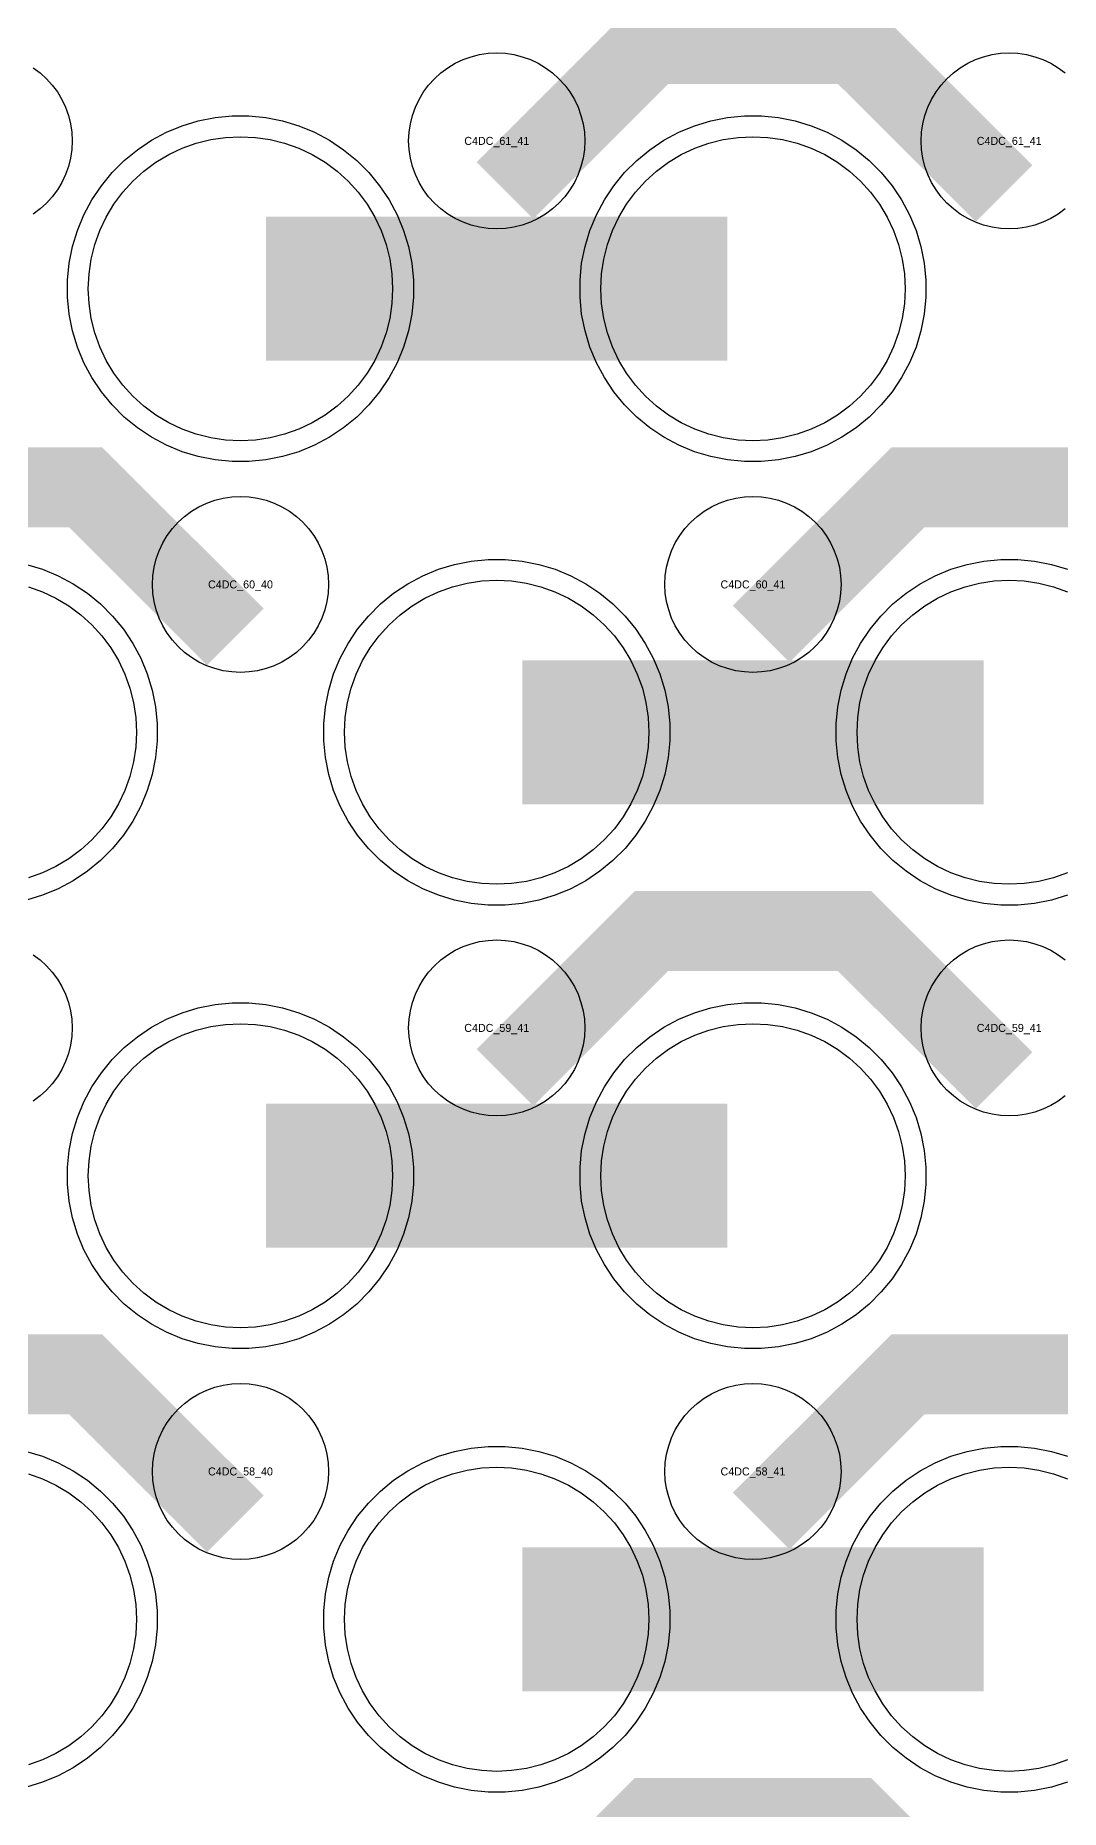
# Model space of a CAD drawing. Extents: x -11880 to 11880, y -14992 to 14992.
# Drawn here: x 976 to 1296, y -6862 to -6308 of the extents above; entities that cross this region are included whole.
import ezdxf
from ezdxf.enums import TextEntityAlignment as Align

# ---------------------------------------------------------------- set-up
doc = ezdxf.new("R2010")
doc.units = 0
doc.header["$MEASUREMENT"] = 0
for name, color, linetype in [('GDS_775_DT_237', 138, 'CONTINUOUS'), ('RDL1_FS', 34, 'CONTINUOUS'), ('RDL_BS', 160, 'CONTINUOUS')]:
    doc.layers.add(name, color=color, linetype=linetype)

msp = doc.modelspace()

# ---------------------------------------------------------------- linework, layer by layer
at = {"layer": 'RDL1_FS'}
for points in [[(1040, -6434.664), (1035.343, -6434.435), (1030.732, -6433.751), (1026.209, -6432.619), (1021.819, -6431.047), (1017.605, -6429.055), (1013.605, -6426.657), (1009.86, -6423.879), (1006.406, -6420.749), (1003.276, -6417.295), (1000.498, -6413.55), (998.1, -6409.55), (996.108, -6405.336), (994.536, -6400.946), (993.404, -6396.423), (992.72, -6391.812), (992.491, -6387.155), (992.72, -6382.498), (993.404, -6377.887), (994.536, -6373.364), (996.108, -6368.974), (998.1, -6364.76), (1000.498, -6360.76), (1003.276, -6357.015), (1006.406, -6353.561), (1009.86, -6350.431), (1013.605, -6347.653), (1017.605, -6345.255), (1021.819, -6343.263), (1026.209, -6341.691), (1030.732, -6340.559), (1035.343, -6339.875), (1040, -6339.646), (1044.657, -6339.875), (1049.268, -6340.559), (1053.791, -6341.691), (1058.181, -6343.263), (1062.395, -6345.255), (1066.395, -6347.653), (1070.14, -6350.431), (1073.594, -6353.561), (1076.724, -6357.015), (1079.502, -6360.76), (1081.9, -6364.76), (1083.892, -6368.974), (1085.464, -6373.364), (1086.596, -6377.887), (1087.28, -6382.498), (1087.509, -6387.155), (1087.28, -6391.812), (1086.596, -6396.423), (1085.464, -6400.946), (1083.892, -6405.336), (1081.9, -6409.55), (1079.502, -6413.55), (1076.724, -6417.295), (1073.594, -6420.749), (1070.14, -6423.879), (1066.395, -6426.657), (1062.395, -6429.055), (1058.181, -6431.047), (1053.791, -6432.619), (1049.268, -6433.751), (1044.657, -6434.435)], [(1200, -6434.664), (1195.343, -6434.435), (1190.732, -6433.751), (1186.209, -6432.619), (1181.819, -6431.047), (1177.605, -6429.055), (1173.605, -6426.657), (1169.86, -6423.879), (1166.406, -6420.749), (1163.276, -6417.295), (1160.498, -6413.55), (1158.1, -6409.55), (1156.108, -6405.336), (1154.536, -6400.946), (1153.404, -6396.423), (1152.72, -6391.812), (1152.491, -6387.155), (1152.72, -6382.498), (1153.404, -6377.887), (1154.536, -6373.364), (1156.108, -6368.974), (1158.1, -6364.76), (1160.498, -6360.76), (1163.276, -6357.015), (1166.406, -6353.561), (1169.86, -6350.431), (1173.605, -6347.653), (1177.605, -6345.255), (1181.819, -6343.263), (1186.209, -6341.691), (1190.732, -6340.559), (1195.343, -6339.875), (1200, -6339.646), (1204.657, -6339.875), (1209.268, -6340.559), (1213.791, -6341.691), (1218.181, -6343.263), (1222.395, -6345.255), (1226.395, -6347.653), (1230.14, -6350.431), (1233.594, -6353.561), (1236.724, -6357.015), (1239.502, -6360.76), (1241.9, -6364.76), (1243.892, -6368.974), (1245.464, -6373.364), (1246.596, -6377.887), (1247.28, -6382.498), (1247.509, -6387.155), (1247.28, -6391.812), (1246.596, -6396.423), (1245.464, -6400.946), (1243.892, -6405.336), (1241.9, -6409.55), (1239.502, -6413.55), (1236.724, -6417.295), (1233.594, -6420.749), (1230.14, -6423.879), (1226.395, -6426.657), (1222.395, -6429.055), (1218.181, -6431.047), (1213.791, -6432.619), (1209.268, -6433.751), (1204.657, -6434.435)], [(1120, -6573.229), (1115.343, -6573), (1110.732, -6572.316), (1106.209, -6571.184), (1101.819, -6569.612), (1097.605, -6567.62), (1093.605, -6565.222), (1089.86, -6562.444), (1086.406, -6559.314), (1083.276, -6555.86), (1080.498, -6552.115), (1078.1, -6548.115), (1076.108, -6543.901), (1074.536, -6539.511), (1073.404, -6534.988), (1072.72, -6530.377), (1072.491, -6525.72), (1072.72, -6521.063), (1073.404, -6516.452), (1074.536, -6511.929), (1076.108, -6507.539), (1078.1, -6503.325), (1080.498, -6499.325), (1083.276, -6495.58), (1086.406, -6492.126), (1089.86, -6488.996), (1093.605, -6486.218), (1097.605, -6483.82), (1101.819, -6481.828), (1106.209, -6480.256), (1110.732, -6479.124), (1115.343, -6478.44), (1120, -6478.211), (1124.657, -6478.44), (1129.268, -6479.124), (1133.791, -6480.256), (1138.181, -6481.828), (1142.395, -6483.82), (1146.395, -6486.218), (1150.14, -6488.996), (1153.594, -6492.126), (1156.724, -6495.58), (1159.502, -6499.325), (1161.9, -6503.325), (1163.892, -6507.539), (1165.464, -6511.929), (1166.596, -6516.452), (1167.28, -6521.063), (1167.509, -6525.72), (1167.28, -6530.377), (1166.596, -6534.988), (1165.464, -6539.511), (1163.892, -6543.901), (1161.9, -6548.115), (1159.502, -6552.115), (1156.724, -6555.86), (1153.594, -6559.314), (1150.14, -6562.444), (1146.395, -6565.222), (1142.395, -6567.62), (1138.181, -6569.612), (1133.791, -6571.184), (1129.268, -6572.316), (1124.657, -6573)], [(1040, -6711.794), (1035.343, -6711.565), (1030.732, -6710.881), (1026.209, -6709.749), (1021.819, -6708.177), (1017.605, -6706.185), (1013.605, -6703.787), (1009.86, -6701.009), (1006.406, -6697.879), (1003.276, -6694.425), (1000.498, -6690.68), (998.1, -6686.68), (996.108, -6682.466), (994.536, -6678.076), (993.404, -6673.553), (992.72, -6668.942), (992.491, -6664.285), (992.72, -6659.628), (993.404, -6655.017), (994.536, -6650.494), (996.108, -6646.104), (998.1, -6641.89), (1000.498, -6637.89), (1003.276, -6634.145), (1006.406, -6630.691), (1009.86, -6627.561), (1013.605, -6624.783), (1017.605, -6622.385), (1021.819, -6620.393), (1026.209, -6618.821), (1030.732, -6617.689), (1035.343, -6617.005), (1040, -6616.776), (1044.657, -6617.005), (1049.268, -6617.689), (1053.791, -6618.821), (1058.181, -6620.393), (1062.395, -6622.385), (1066.395, -6624.783), (1070.14, -6627.561), (1073.594, -6630.691), (1076.724, -6634.145), (1079.502, -6637.89), (1081.9, -6641.89), (1083.892, -6646.104), (1085.464, -6650.494), (1086.596, -6655.017), (1087.28, -6659.628), (1087.509, -6664.285), (1087.28, -6668.942), (1086.596, -6673.553), (1085.464, -6678.076), (1083.892, -6682.466), (1081.9, -6686.68), (1079.502, -6690.68), (1076.724, -6694.425), (1073.594, -6697.879), (1070.14, -6701.009), (1066.395, -6703.787), (1062.395, -6706.185), (1058.181, -6708.177), (1053.791, -6709.749), (1049.268, -6710.881), (1044.657, -6711.565)], [(1200, -6711.794), (1195.343, -6711.565), (1190.732, -6710.881), (1186.209, -6709.749), (1181.819, -6708.177), (1177.605, -6706.185), (1173.605, -6703.787), (1169.86, -6701.009), (1166.406, -6697.879), (1163.276, -6694.425), (1160.498, -6690.68), (1158.1, -6686.68), (1156.108, -6682.466), (1154.536, -6678.076), (1153.404, -6673.553), (1152.72, -6668.942), (1152.491, -6664.285), (1152.72, -6659.628), (1153.404, -6655.017), (1154.536, -6650.494), (1156.108, -6646.104), (1158.1, -6641.89), (1160.498, -6637.89), (1163.276, -6634.145), (1166.406, -6630.691), (1169.86, -6627.561), (1173.605, -6624.783), (1177.605, -6622.385), (1181.819, -6620.393), (1186.209, -6618.821), (1190.732, -6617.689), (1195.343, -6617.005), (1200, -6616.776), (1204.657, -6617.005), (1209.268, -6617.689), (1213.791, -6618.821), (1218.181, -6620.393), (1222.395, -6622.385), (1226.395, -6624.783), (1230.14, -6627.561), (1233.594, -6630.691), (1236.724, -6634.145), (1239.502, -6637.89), (1241.9, -6641.89), (1243.892, -6646.104), (1245.464, -6650.494), (1246.596, -6655.017), (1247.28, -6659.628), (1247.509, -6664.285), (1247.28, -6668.942), (1246.596, -6673.553), (1245.464, -6678.076), (1243.892, -6682.466), (1241.9, -6686.68), (1239.502, -6690.68), (1236.724, -6694.425), (1233.594, -6697.879), (1230.14, -6701.009), (1226.395, -6703.787), (1222.395, -6706.185), (1218.181, -6708.177), (1213.791, -6709.749), (1209.268, -6710.881), (1204.657, -6711.565)], [(1120, -6850.359), (1115.343, -6850.13), (1110.732, -6849.446), (1106.209, -6848.314), (1101.819, -6846.742), (1097.605, -6844.75), (1093.605, -6842.352), (1089.86, -6839.574), (1086.406, -6836.444), (1083.276, -6832.99), (1080.498, -6829.245), (1078.1, -6825.245), (1076.108, -6821.031), (1074.536, -6816.641), (1073.404, -6812.118), (1072.72, -6807.507), (1072.491, -6802.85), (1072.72, -6798.193), (1073.404, -6793.582), (1074.536, -6789.059), (1076.108, -6784.669), (1078.1, -6780.455), (1080.498, -6776.455), (1083.276, -6772.71), (1086.406, -6769.256), (1089.86, -6766.126), (1093.605, -6763.348), (1097.605, -6760.95), (1101.819, -6758.958), (1106.209, -6757.386), (1110.732, -6756.254), (1115.343, -6755.57), (1120, -6755.341), (1124.657, -6755.57), (1129.268, -6756.254), (1133.791, -6757.386), (1138.181, -6758.958), (1142.395, -6760.95), (1146.395, -6763.348), (1150.14, -6766.126), (1153.594, -6769.256), (1156.724, -6772.71), (1159.502, -6776.455), (1161.9, -6780.455), (1163.892, -6784.669), (1165.464, -6789.059), (1166.596, -6793.582), (1167.28, -6798.193), (1167.509, -6802.85), (1167.28, -6807.507), (1166.596, -6812.118), (1165.464, -6816.641), (1163.892, -6821.031), (1161.9, -6825.245), (1159.502, -6829.245), (1156.724, -6832.99), (1153.594, -6836.444), (1150.14, -6839.574), (1146.395, -6842.352), (1142.395, -6844.75), (1138.181, -6846.742), (1133.791, -6848.314), (1129.268, -6849.446), (1124.657, -6850.13)]]:
    msp.add_lwpolyline(points, close=True, dxfattribs=at)
for points in [[(1048.002, -6387.155, 45, 45, 0), (1120.002, -6387.155, 45, 45, 0)], [(1120.002, -6387.155, 45, 45, 0), (1192.002, -6387.155, 45, 45, 0)], [(1128.002, -6525.72, 45, 45, 0), (1200.002, -6525.72, 45, 45, 0)], [(1200.002, -6525.72, 45, 45, 0), (1272.002, -6525.72, 45, 45, 0)], [(1048.002, -6664.285, 45, 45, 0), (1120.002, -6664.285, 45, 45, 0)], [(1120.002, -6664.285, 45, 45, 0), (1192.002, -6664.285, 45, 45, 0)], [(1128.002, -6802.85, 45, 45, 0), (1200.002, -6802.85, 45, 45, 0)], [(1200.002, -6802.85, 45, 45, 0), (1272.002, -6802.85, 45, 45, 0)]]:
    msp.add_lwpolyline(points, format="xyseb", dxfattribs=at)
for points in [[(1298.181, -6569.612), (1293.791, -6571.184), (1289.268, -6572.316), (1284.657, -6573), (1280, -6573.229), (1275.343, -6573), (1270.732, -6572.316), (1266.209, -6571.184), (1261.819, -6569.612), (1257.605, -6567.62), (1253.605, -6565.222), (1249.86, -6562.444), (1246.406, -6559.314), (1243.276, -6555.86), (1240.498, -6552.115), (1238.1, -6548.115), (1236.108, -6543.901), (1234.536, -6539.511), (1233.404, -6534.988), (1232.72, -6530.377), (1232.491, -6525.72), (1232.72, -6521.063), (1233.404, -6516.452), (1234.536, -6511.929), (1236.108, -6507.539), (1238.1, -6503.325), (1240.498, -6499.325), (1243.276, -6495.58), (1246.406, -6492.126), (1249.86, -6488.996), (1253.605, -6486.218), (1257.605, -6483.82), (1261.819, -6481.828), (1266.209, -6480.256), (1270.732, -6479.124), (1275.343, -6478.44), (1280, -6478.211), (1284.657, -6478.44), (1289.268, -6479.124), (1293.791, -6480.256), (1298.181, -6481.828)], [(973.791, -6480.256), (978.181, -6481.828), (982.395, -6483.82), (986.395, -6486.218), (990.14, -6488.996), (993.594, -6492.126), (996.724, -6495.58), (999.502, -6499.325), (1001.9, -6503.325), (1003.892, -6507.539), (1005.464, -6511.929), (1006.596, -6516.452), (1007.28, -6521.063), (1007.509, -6525.72), (1007.28, -6530.377), (1006.596, -6534.988), (1005.464, -6539.511), (1003.892, -6543.901), (1001.9, -6548.115), (999.502, -6552.115), (996.724, -6555.86), (993.594, -6559.314), (990.14, -6562.444), (986.395, -6565.222), (982.395, -6567.62), (978.181, -6569.612), (973.791, -6571.184)], [(1298.181, -6846.742), (1293.791, -6848.314), (1289.268, -6849.446), (1284.657, -6850.13), (1280, -6850.359), (1275.343, -6850.13), (1270.732, -6849.446), (1266.209, -6848.314), (1261.819, -6846.742), (1257.605, -6844.75), (1253.605, -6842.352), (1249.86, -6839.574), (1246.406, -6836.444), (1243.276, -6832.99), (1240.498, -6829.245), (1238.1, -6825.245), (1236.108, -6821.031), (1234.536, -6816.641), (1233.404, -6812.118), (1232.72, -6807.507), (1232.491, -6802.85), (1232.72, -6798.193), (1233.404, -6793.582), (1234.536, -6789.059), (1236.108, -6784.669), (1238.1, -6780.455), (1240.498, -6776.455), (1243.276, -6772.71), (1246.406, -6769.256), (1249.86, -6766.126), (1253.605, -6763.348), (1257.605, -6760.95), (1261.819, -6758.958), (1266.209, -6757.386), (1270.732, -6756.254), (1275.343, -6755.57), (1280, -6755.341), (1284.657, -6755.57), (1289.268, -6756.254), (1293.791, -6757.386), (1298.181, -6758.958)], [(973.791, -6757.386), (978.181, -6758.958), (982.395, -6760.95), (986.395, -6763.348), (990.14, -6766.126), (993.594, -6769.256), (996.724, -6772.71), (999.502, -6776.455), (1001.9, -6780.455), (1003.892, -6784.669), (1005.464, -6789.059), (1006.596, -6793.582), (1007.28, -6798.193), (1007.509, -6802.85), (1007.28, -6807.507), (1006.596, -6812.118), (1005.464, -6816.641), (1003.892, -6821.031), (1001.9, -6825.245), (999.502, -6829.245), (996.724, -6832.99), (993.594, -6836.444), (990.14, -6839.574), (986.395, -6842.352), (982.395, -6844.75), (978.181, -6846.742), (973.791, -6848.314)]]:
    msp.add_lwpolyline(points, dxfattribs=at)
at = {"layer": 'RDL_BS'}
for points in [[(1122.562, -6356.469, 25, 25, 0), (1168.377, -6310.654, 25, 25, 0), (1201.93, -6310.654, 25, 25, 0)], [(1278.401, -6357.368, 25, 25, 0), (1231.687, -6310.654, 25, 25, 0), (1201.929, -6310.654, 25, 25, 0)], [(1038.401, -6495.933, 25, 25, 0), (991.687, -6449.219, 25, 25, 0), (961.929, -6449.219, 25, 25, 0)], [(1202.562, -6495.034, 25, 25, 0), (1248.377, -6449.219, 25, 25, 0), (1281.93, -6449.219, 25, 25, 0)], [(1358.401, -6495.933, 25, 25, 0), (1311.687, -6449.219, 25, 25, 0), (1281.929, -6449.219, 25, 25, 0)], [(1122.562, -6633.599, 25, 25, 0), (1168.377, -6587.784, 25, 25, 0), (1201.93, -6587.784, 25, 25, 0)], [(1278.401, -6634.498, 25, 25, 0), (1231.687, -6587.784, 25, 25, 0), (1201.929, -6587.784, 25, 25, 0)], [(1038.401, -6773.063, 25, 25, 0), (991.687, -6726.349, 25, 25, 0), (961.929, -6726.349, 25, 25, 0)], [(1202.562, -6772.164, 25, 25, 0), (1248.377, -6726.349, 25, 25, 0), (1281.93, -6726.349, 25, 25, 0)], [(1358.401, -6773.063, 25, 25, 0), (1311.687, -6726.349, 25, 25, 0), (1281.929, -6726.349, 25, 25, 0)], [(1122.562, -6910.724, 25, 25, 0), (1168.377, -6864.909, 25, 25, 0), (1201.93, -6864.909, 25, 25, 0)], [(1278.401, -6911.623, 25, 25, 0), (1231.687, -6864.909, 25, 25, 0), (1201.929, -6864.909, 25, 25, 0)]]:
    msp.add_lwpolyline(points, format="xyseb", dxfattribs=at)
for points in [[(975.28, -6318.11), (977.443, -6319.713), (979.442, -6321.525), (981.254, -6323.524), (982.857, -6325.687), (984.25, -6328.011), (985.402, -6330.448), (986.309, -6332.983), (986.966, -6335.602), (987.362, -6338.274), (987.494, -6340.967), (987.362, -6343.66), (986.966, -6346.332), (986.309, -6348.951), (985.402, -6351.486), (984.25, -6353.923), (982.857, -6356.247), (981.254, -6358.41), (979.442, -6360.409), (977.443, -6362.221), (975.28, -6363.824)], [(1297.443, -6362.221), (1295.28, -6363.824), (1292.956, -6365.217), (1290.519, -6366.369), (1287.984, -6367.276), (1285.365, -6367.933), (1282.693, -6368.329), (1280, -6368.461), (1277.307, -6368.329), (1274.635, -6367.933), (1272.016, -6367.276), (1269.481, -6366.369), (1267.044, -6365.217), (1264.72, -6363.824), (1262.557, -6362.221), (1260.558, -6360.409), (1258.746, -6358.41), (1257.143, -6356.247), (1255.75, -6353.923), (1254.598, -6351.486), (1253.691, -6348.951), (1253.034, -6346.332), (1252.638, -6343.66), (1252.506, -6340.967), (1252.638, -6338.274), (1253.034, -6335.602), (1253.691, -6332.983), (1254.598, -6330.448), (1255.75, -6328.011), (1257.143, -6325.687), (1258.746, -6323.524), (1260.558, -6321.525), (1262.557, -6319.713), (1264.72, -6318.11), (1267.044, -6316.717), (1269.481, -6315.565), (1272.016, -6314.658), (1274.635, -6314.001), (1277.307, -6313.605), (1280, -6313.473), (1282.693, -6313.605), (1285.365, -6314.001), (1287.984, -6314.658), (1290.519, -6315.565), (1292.956, -6316.717), (1295.28, -6318.11), (1297.443, -6319.713)], [(973.165, -6473.283), (978.205, -6474.814), (983.115, -6476.845), (987.777, -6479.337), (992.191, -6482.284), (996.292, -6485.646), (1000.074, -6489.428), (1003.436, -6493.529), (1006.383, -6497.943), (1008.875, -6502.605), (1010.906, -6507.515), (1012.437, -6512.555), (1013.483, -6517.782), (1014, -6523.076), (1014, -6528.364), (1013.483, -6533.658), (1012.437, -6538.885), (1010.906, -6543.925), (1008.875, -6548.835), (1006.383, -6553.497), (1003.436, -6557.911), (1000.074, -6562.012), (996.292, -6565.794), (992.191, -6569.156), (987.777, -6572.103), (983.115, -6574.595), (978.205, -6576.626), (973.165, -6578.157)], [(1298.205, -6576.626), (1293.165, -6578.157), (1287.938, -6579.203), (1282.644, -6579.72), (1277.356, -6579.72), (1272.062, -6579.203), (1266.835, -6578.157), (1261.795, -6576.626), (1256.885, -6574.595), (1252.223, -6572.103), (1247.809, -6569.156), (1243.708, -6565.794), (1239.926, -6562.012), (1236.564, -6557.911), (1233.617, -6553.497), (1231.125, -6548.835), (1229.094, -6543.925), (1227.563, -6538.885), (1226.517, -6533.658), (1226, -6528.364), (1226, -6523.076), (1226.517, -6517.782), (1227.563, -6512.555), (1229.094, -6507.515), (1231.125, -6502.605), (1233.617, -6497.943), (1236.564, -6493.529), (1239.926, -6489.428), (1243.708, -6485.646), (1247.809, -6482.284), (1252.223, -6479.337), (1256.885, -6476.845), (1261.795, -6474.814), (1266.835, -6473.283), (1272.062, -6472.237), (1277.356, -6471.72), (1282.644, -6471.72), (1287.938, -6472.237), (1293.165, -6473.283), (1298.205, -6474.814)], [(975.28, -6595.24), (977.443, -6596.843), (979.442, -6598.655), (981.254, -6600.654), (982.857, -6602.817), (984.25, -6605.141), (985.402, -6607.578), (986.309, -6610.113), (986.966, -6612.732), (987.362, -6615.404), (987.494, -6618.097), (987.362, -6620.79), (986.966, -6623.462), (986.309, -6626.081), (985.402, -6628.616), (984.25, -6631.053), (982.857, -6633.377), (981.254, -6635.54), (979.442, -6637.539), (977.443, -6639.351), (975.28, -6640.954)], [(1297.443, -6639.351), (1295.28, -6640.954), (1292.956, -6642.347), (1290.519, -6643.499), (1287.984, -6644.406), (1285.365, -6645.063), (1282.693, -6645.459), (1280, -6645.591), (1277.307, -6645.459), (1274.635, -6645.063), (1272.016, -6644.406), (1269.481, -6643.499), (1267.044, -6642.347), (1264.72, -6640.954), (1262.557, -6639.351), (1260.558, -6637.539), (1258.746, -6635.54), (1257.143, -6633.377), (1255.75, -6631.053), (1254.598, -6628.616), (1253.691, -6626.081), (1253.034, -6623.462), (1252.638, -6620.79), (1252.506, -6618.097), (1252.638, -6615.404), (1253.034, -6612.732), (1253.691, -6610.113), (1254.598, -6607.578), (1255.75, -6605.141), (1257.143, -6602.817), (1258.746, -6600.654), (1260.558, -6598.655), (1262.557, -6596.843), (1264.72, -6595.24), (1267.044, -6593.847), (1269.481, -6592.695), (1272.016, -6591.788), (1274.635, -6591.131), (1277.307, -6590.735), (1280, -6590.603), (1282.693, -6590.735), (1285.365, -6591.131), (1287.984, -6591.788), (1290.519, -6592.695), (1292.956, -6593.847), (1295.28, -6595.24), (1297.443, -6596.843)], [(973.165, -6750.413), (978.205, -6751.944), (983.115, -6753.975), (987.777, -6756.467), (992.191, -6759.414), (996.292, -6762.776), (1000.074, -6766.558), (1003.436, -6770.659), (1006.383, -6775.073), (1008.875, -6779.735), (1010.906, -6784.645), (1012.437, -6789.685), (1013.483, -6794.912), (1014, -6800.206), (1014, -6805.494), (1013.483, -6810.788), (1012.437, -6816.015), (1010.906, -6821.055), (1008.875, -6825.965), (1006.383, -6830.627), (1003.436, -6835.041), (1000.074, -6839.142), (996.292, -6842.924), (992.191, -6846.286), (987.777, -6849.233), (983.115, -6851.725), (978.205, -6853.756), (973.165, -6855.287)], [(1298.205, -6853.756), (1293.165, -6855.287), (1287.938, -6856.333), (1282.644, -6856.85), (1277.356, -6856.85), (1272.062, -6856.333), (1266.835, -6855.287), (1261.795, -6853.756), (1256.885, -6851.725), (1252.223, -6849.233), (1247.809, -6846.286), (1243.708, -6842.924), (1239.926, -6839.142), (1236.564, -6835.041), (1233.617, -6830.627), (1231.125, -6825.965), (1229.094, -6821.055), (1227.563, -6816.015), (1226.517, -6810.788), (1226, -6805.494), (1226, -6800.206), (1226.517, -6794.912), (1227.563, -6789.685), (1229.094, -6784.645), (1231.125, -6779.735), (1233.617, -6775.073), (1236.564, -6770.659), (1239.926, -6766.558), (1243.708, -6762.776), (1247.809, -6759.414), (1252.223, -6756.467), (1256.885, -6753.975), (1261.795, -6751.944), (1266.835, -6750.413), (1272.062, -6749.367), (1277.356, -6748.85), (1282.644, -6748.85), (1287.938, -6749.367), (1293.165, -6750.413), (1298.205, -6751.944)]]:
    msp.add_lwpolyline(points, dxfattribs=at)
for points in [[(1120, -6368.461), (1117.307, -6368.329), (1114.635, -6367.933), (1112.016, -6367.276), (1109.481, -6366.369), (1107.044, -6365.217), (1104.72, -6363.824), (1102.557, -6362.221), (1100.558, -6360.409), (1098.746, -6358.41), (1097.143, -6356.247), (1095.75, -6353.923), (1094.598, -6351.486), (1093.691, -6348.951), (1093.034, -6346.332), (1092.638, -6343.66), (1092.506, -6340.967), (1092.638, -6338.274), (1093.034, -6335.602), (1093.691, -6332.983), (1094.598, -6330.448), (1095.75, -6328.011), (1097.143, -6325.687), (1098.746, -6323.524), (1100.558, -6321.525), (1102.557, -6319.713), (1104.72, -6318.11), (1107.044, -6316.717), (1109.481, -6315.565), (1112.016, -6314.658), (1114.635, -6314.001), (1117.307, -6313.605), (1120, -6313.473), (1122.693, -6313.605), (1125.365, -6314.001), (1127.984, -6314.658), (1130.519, -6315.565), (1132.956, -6316.717), (1135.28, -6318.11), (1137.443, -6319.713), (1139.442, -6321.525), (1141.254, -6323.524), (1142.857, -6325.687), (1144.25, -6328.011), (1145.402, -6330.448), (1146.309, -6332.983), (1146.966, -6335.602), (1147.362, -6338.274), (1147.494, -6340.967), (1147.362, -6343.66), (1146.966, -6346.332), (1146.309, -6348.951), (1145.402, -6351.486), (1144.25, -6353.923), (1142.857, -6356.247), (1141.254, -6358.41), (1139.442, -6360.409), (1137.443, -6362.221), (1135.28, -6363.824), (1132.956, -6365.217), (1130.519, -6366.369), (1127.984, -6367.276), (1125.365, -6367.933), (1122.693, -6368.329)], [(1037.356, -6441.155), (1032.062, -6440.638), (1026.835, -6439.592), (1021.795, -6438.061), (1016.885, -6436.03), (1012.223, -6433.538), (1007.809, -6430.591), (1003.708, -6427.229), (999.926, -6423.447), (996.564, -6419.346), (993.617, -6414.932), (991.125, -6410.27), (989.094, -6405.36), (987.563, -6400.32), (986.517, -6395.093), (986, -6389.799), (986, -6384.511), (986.517, -6379.217), (987.563, -6373.99), (989.094, -6368.95), (991.125, -6364.04), (993.617, -6359.378), (996.564, -6354.964), (999.926, -6350.863), (1003.708, -6347.081), (1007.809, -6343.719), (1012.223, -6340.772), (1016.885, -6338.28), (1021.795, -6336.249), (1026.835, -6334.718), (1032.062, -6333.672), (1037.356, -6333.155), (1042.644, -6333.155), (1047.938, -6333.672), (1053.165, -6334.718), (1058.205, -6336.249), (1063.115, -6338.28), (1067.777, -6340.772), (1072.191, -6343.719), (1076.292, -6347.081), (1080.074, -6350.863), (1083.436, -6354.964), (1086.383, -6359.378), (1088.875, -6364.04), (1090.906, -6368.95), (1092.437, -6373.99), (1093.483, -6379.217), (1094, -6384.511), (1094, -6389.799), (1093.483, -6395.093), (1092.437, -6400.32), (1090.906, -6405.36), (1088.875, -6410.27), (1086.383, -6414.932), (1083.436, -6419.346), (1080.074, -6423.447), (1076.292, -6427.229), (1072.191, -6430.591), (1067.777, -6433.538), (1063.115, -6436.03), (1058.205, -6438.061), (1053.165, -6439.592), (1047.938, -6440.638), (1042.644, -6441.155)], [(1197.356, -6441.155), (1192.062, -6440.638), (1186.835, -6439.592), (1181.795, -6438.061), (1176.885, -6436.03), (1172.223, -6433.538), (1167.809, -6430.591), (1163.708, -6427.229), (1159.926, -6423.447), (1156.564, -6419.346), (1153.617, -6414.932), (1151.125, -6410.27), (1149.094, -6405.36), (1147.563, -6400.32), (1146.517, -6395.093), (1146, -6389.799), (1146, -6384.511), (1146.517, -6379.217), (1147.563, -6373.99), (1149.094, -6368.95), (1151.125, -6364.04), (1153.617, -6359.378), (1156.564, -6354.964), (1159.926, -6350.863), (1163.708, -6347.081), (1167.809, -6343.719), (1172.223, -6340.772), (1176.885, -6338.28), (1181.795, -6336.249), (1186.835, -6334.718), (1192.062, -6333.672), (1197.356, -6333.155), (1202.644, -6333.155), (1207.938, -6333.672), (1213.165, -6334.718), (1218.205, -6336.249), (1223.115, -6338.28), (1227.777, -6340.772), (1232.191, -6343.719), (1236.292, -6347.081), (1240.074, -6350.863), (1243.436, -6354.964), (1246.383, -6359.378), (1248.875, -6364.04), (1250.906, -6368.95), (1252.437, -6373.99), (1253.483, -6379.217), (1254, -6384.511), (1254, -6389.799), (1253.483, -6395.093), (1252.437, -6400.32), (1250.906, -6405.36), (1248.875, -6410.27), (1246.383, -6414.932), (1243.436, -6419.346), (1240.074, -6423.447), (1236.292, -6427.229), (1232.191, -6430.591), (1227.777, -6433.538), (1223.115, -6436.03), (1218.205, -6438.061), (1213.165, -6439.592), (1207.938, -6440.638), (1202.644, -6441.155)], [(1040, -6507.026), (1037.307, -6506.894), (1034.635, -6506.498), (1032.016, -6505.841), (1029.481, -6504.934), (1027.044, -6503.782), (1024.72, -6502.389), (1022.557, -6500.786), (1020.558, -6498.974), (1018.746, -6496.975), (1017.143, -6494.812), (1015.75, -6492.488), (1014.598, -6490.051), (1013.691, -6487.516), (1013.034, -6484.897), (1012.638, -6482.225), (1012.506, -6479.532), (1012.638, -6476.839), (1013.034, -6474.167), (1013.691, -6471.548), (1014.598, -6469.013), (1015.75, -6466.576), (1017.143, -6464.252), (1018.746, -6462.089), (1020.558, -6460.09), (1022.557, -6458.278), (1024.72, -6456.675), (1027.044, -6455.282), (1029.481, -6454.13), (1032.016, -6453.223), (1034.635, -6452.566), (1037.307, -6452.17), (1040, -6452.038), (1042.693, -6452.17), (1045.365, -6452.566), (1047.984, -6453.223), (1050.519, -6454.13), (1052.956, -6455.282), (1055.28, -6456.675), (1057.443, -6458.278), (1059.442, -6460.09), (1061.254, -6462.089), (1062.857, -6464.252), (1064.25, -6466.576), (1065.402, -6469.013), (1066.309, -6471.548), (1066.966, -6474.167), (1067.362, -6476.839), (1067.494, -6479.532), (1067.362, -6482.225), (1066.966, -6484.897), (1066.309, -6487.516), (1065.402, -6490.051), (1064.25, -6492.488), (1062.857, -6494.812), (1061.254, -6496.975), (1059.442, -6498.974), (1057.443, -6500.786), (1055.28, -6502.389), (1052.956, -6503.782), (1050.519, -6504.934), (1047.984, -6505.841), (1045.365, -6506.498), (1042.693, -6506.894)], [(1200, -6507.026), (1197.307, -6506.894), (1194.635, -6506.498), (1192.016, -6505.841), (1189.481, -6504.934), (1187.044, -6503.782), (1184.72, -6502.389), (1182.557, -6500.786), (1180.558, -6498.974), (1178.746, -6496.975), (1177.143, -6494.812), (1175.75, -6492.488), (1174.598, -6490.051), (1173.691, -6487.516), (1173.034, -6484.897), (1172.638, -6482.225), (1172.506, -6479.532), (1172.638, -6476.839), (1173.034, -6474.167), (1173.691, -6471.548), (1174.598, -6469.013), (1175.75, -6466.576), (1177.143, -6464.252), (1178.746, -6462.089), (1180.558, -6460.09), (1182.557, -6458.278), (1184.72, -6456.675), (1187.044, -6455.282), (1189.481, -6454.13), (1192.016, -6453.223), (1194.635, -6452.566), (1197.307, -6452.17), (1200, -6452.038), (1202.693, -6452.17), (1205.365, -6452.566), (1207.984, -6453.223), (1210.519, -6454.13), (1212.956, -6455.282), (1215.28, -6456.675), (1217.443, -6458.278), (1219.442, -6460.09), (1221.254, -6462.089), (1222.857, -6464.252), (1224.25, -6466.576), (1225.402, -6469.013), (1226.309, -6471.548), (1226.966, -6474.167), (1227.362, -6476.839), (1227.494, -6479.532), (1227.362, -6482.225), (1226.966, -6484.897), (1226.309, -6487.516), (1225.402, -6490.051), (1224.25, -6492.488), (1222.857, -6494.812), (1221.254, -6496.975), (1219.442, -6498.974), (1217.443, -6500.786), (1215.28, -6502.389), (1212.956, -6503.782), (1210.519, -6504.934), (1207.984, -6505.841), (1205.365, -6506.498), (1202.693, -6506.894)], [(1117.356, -6579.72), (1112.062, -6579.203), (1106.835, -6578.157), (1101.795, -6576.626), (1096.885, -6574.595), (1092.223, -6572.103), (1087.809, -6569.156), (1083.708, -6565.794), (1079.926, -6562.012), (1076.564, -6557.911), (1073.617, -6553.497), (1071.125, -6548.835), (1069.094, -6543.925), (1067.563, -6538.885), (1066.517, -6533.658), (1066, -6528.364), (1066, -6523.076), (1066.517, -6517.782), (1067.563, -6512.555), (1069.094, -6507.515), (1071.125, -6502.605), (1073.617, -6497.943), (1076.564, -6493.529), (1079.926, -6489.428), (1083.708, -6485.646), (1087.809, -6482.284), (1092.223, -6479.337), (1096.885, -6476.845), (1101.795, -6474.814), (1106.835, -6473.283), (1112.062, -6472.237), (1117.356, -6471.72), (1122.644, -6471.72), (1127.938, -6472.237), (1133.165, -6473.283), (1138.205, -6474.814), (1143.115, -6476.845), (1147.777, -6479.337), (1152.191, -6482.284), (1156.292, -6485.646), (1160.074, -6489.428), (1163.436, -6493.529), (1166.383, -6497.943), (1168.875, -6502.605), (1170.906, -6507.515), (1172.437, -6512.555), (1173.483, -6517.782), (1174, -6523.076), (1174, -6528.364), (1173.483, -6533.658), (1172.437, -6538.885), (1170.906, -6543.925), (1168.875, -6548.835), (1166.383, -6553.497), (1163.436, -6557.911), (1160.074, -6562.012), (1156.292, -6565.794), (1152.191, -6569.156), (1147.777, -6572.103), (1143.115, -6574.595), (1138.205, -6576.626), (1133.165, -6578.157), (1127.938, -6579.203), (1122.644, -6579.72)], [(1120, -6645.591), (1117.307, -6645.459), (1114.635, -6645.063), (1112.016, -6644.406), (1109.481, -6643.499), (1107.044, -6642.347), (1104.72, -6640.954), (1102.557, -6639.351), (1100.558, -6637.539), (1098.746, -6635.54), (1097.143, -6633.377), (1095.75, -6631.053), (1094.598, -6628.616), (1093.691, -6626.081), (1093.034, -6623.462), (1092.638, -6620.79), (1092.506, -6618.097), (1092.638, -6615.404), (1093.034, -6612.732), (1093.691, -6610.113), (1094.598, -6607.578), (1095.75, -6605.141), (1097.143, -6602.817), (1098.746, -6600.654), (1100.558, -6598.655), (1102.557, -6596.843), (1104.72, -6595.24), (1107.044, -6593.847), (1109.481, -6592.695), (1112.016, -6591.788), (1114.635, -6591.131), (1117.307, -6590.735), (1120, -6590.603), (1122.693, -6590.735), (1125.365, -6591.131), (1127.984, -6591.788), (1130.519, -6592.695), (1132.956, -6593.847), (1135.28, -6595.24), (1137.443, -6596.843), (1139.442, -6598.655), (1141.254, -6600.654), (1142.857, -6602.817), (1144.25, -6605.141), (1145.402, -6607.578), (1146.309, -6610.113), (1146.966, -6612.732), (1147.362, -6615.404), (1147.494, -6618.097), (1147.362, -6620.79), (1146.966, -6623.462), (1146.309, -6626.081), (1145.402, -6628.616), (1144.25, -6631.053), (1142.857, -6633.377), (1141.254, -6635.54), (1139.442, -6637.539), (1137.443, -6639.351), (1135.28, -6640.954), (1132.956, -6642.347), (1130.519, -6643.499), (1127.984, -6644.406), (1125.365, -6645.063), (1122.693, -6645.459)], [(1037.356, -6718.285), (1032.062, -6717.768), (1026.835, -6716.722), (1021.795, -6715.191), (1016.885, -6713.16), (1012.223, -6710.668), (1007.809, -6707.721), (1003.708, -6704.359), (999.926, -6700.577), (996.564, -6696.476), (993.617, -6692.062), (991.125, -6687.4), (989.094, -6682.49), (987.563, -6677.45), (986.517, -6672.223), (986, -6666.929), (986, -6661.641), (986.517, -6656.347), (987.563, -6651.12), (989.094, -6646.08), (991.125, -6641.17), (993.617, -6636.508), (996.564, -6632.094), (999.926, -6627.993), (1003.708, -6624.211), (1007.809, -6620.849), (1012.223, -6617.902), (1016.885, -6615.41), (1021.795, -6613.379), (1026.835, -6611.848), (1032.062, -6610.802), (1037.356, -6610.285), (1042.644, -6610.285), (1047.938, -6610.802), (1053.165, -6611.848), (1058.205, -6613.379), (1063.115, -6615.41), (1067.777, -6617.902), (1072.191, -6620.849), (1076.292, -6624.211), (1080.074, -6627.993), (1083.436, -6632.094), (1086.383, -6636.508), (1088.875, -6641.17), (1090.906, -6646.08), (1092.437, -6651.12), (1093.483, -6656.347), (1094, -6661.641), (1094, -6666.929), (1093.483, -6672.223), (1092.437, -6677.45), (1090.906, -6682.49), (1088.875, -6687.4), (1086.383, -6692.062), (1083.436, -6696.476), (1080.074, -6700.577), (1076.292, -6704.359), (1072.191, -6707.721), (1067.777, -6710.668), (1063.115, -6713.16), (1058.205, -6715.191), (1053.165, -6716.722), (1047.938, -6717.768), (1042.644, -6718.285)], [(1197.356, -6718.285), (1192.062, -6717.768), (1186.835, -6716.722), (1181.795, -6715.191), (1176.885, -6713.16), (1172.223, -6710.668), (1167.809, -6707.721), (1163.708, -6704.359), (1159.926, -6700.577), (1156.564, -6696.476), (1153.617, -6692.062), (1151.125, -6687.4), (1149.094, -6682.49), (1147.563, -6677.45), (1146.517, -6672.223), (1146, -6666.929), (1146, -6661.641), (1146.517, -6656.347), (1147.563, -6651.12), (1149.094, -6646.08), (1151.125, -6641.17), (1153.617, -6636.508), (1156.564, -6632.094), (1159.926, -6627.993), (1163.708, -6624.211), (1167.809, -6620.849), (1172.223, -6617.902), (1176.885, -6615.41), (1181.795, -6613.379), (1186.835, -6611.848), (1192.062, -6610.802), (1197.356, -6610.285), (1202.644, -6610.285), (1207.938, -6610.802), (1213.165, -6611.848), (1218.205, -6613.379), (1223.115, -6615.41), (1227.777, -6617.902), (1232.191, -6620.849), (1236.292, -6624.211), (1240.074, -6627.993), (1243.436, -6632.094), (1246.383, -6636.508), (1248.875, -6641.17), (1250.906, -6646.08), (1252.437, -6651.12), (1253.483, -6656.347), (1254, -6661.641), (1254, -6666.929), (1253.483, -6672.223), (1252.437, -6677.45), (1250.906, -6682.49), (1248.875, -6687.4), (1246.383, -6692.062), (1243.436, -6696.476), (1240.074, -6700.577), (1236.292, -6704.359), (1232.191, -6707.721), (1227.777, -6710.668), (1223.115, -6713.16), (1218.205, -6715.191), (1213.165, -6716.722), (1207.938, -6717.768), (1202.644, -6718.285)], [(1040, -6784.156), (1037.307, -6784.024), (1034.635, -6783.628), (1032.016, -6782.971), (1029.481, -6782.064), (1027.044, -6780.912), (1024.72, -6779.519), (1022.557, -6777.916), (1020.558, -6776.104), (1018.746, -6774.105), (1017.143, -6771.942), (1015.75, -6769.618), (1014.598, -6767.181), (1013.691, -6764.646), (1013.034, -6762.027), (1012.638, -6759.355), (1012.506, -6756.662), (1012.638, -6753.969), (1013.034, -6751.297), (1013.691, -6748.678), (1014.598, -6746.143), (1015.75, -6743.706), (1017.143, -6741.382), (1018.746, -6739.219), (1020.558, -6737.22), (1022.557, -6735.408), (1024.72, -6733.805), (1027.044, -6732.412), (1029.481, -6731.26), (1032.016, -6730.353), (1034.635, -6729.696), (1037.307, -6729.3), (1040, -6729.168), (1042.693, -6729.3), (1045.365, -6729.696), (1047.984, -6730.353), (1050.519, -6731.26), (1052.956, -6732.412), (1055.28, -6733.805), (1057.443, -6735.408), (1059.442, -6737.22), (1061.254, -6739.219), (1062.857, -6741.382), (1064.25, -6743.706), (1065.402, -6746.143), (1066.309, -6748.678), (1066.966, -6751.297), (1067.362, -6753.969), (1067.494, -6756.662), (1067.362, -6759.355), (1066.966, -6762.027), (1066.309, -6764.646), (1065.402, -6767.181), (1064.25, -6769.618), (1062.857, -6771.942), (1061.254, -6774.105), (1059.442, -6776.104), (1057.443, -6777.916), (1055.28, -6779.519), (1052.956, -6780.912), (1050.519, -6782.064), (1047.984, -6782.971), (1045.365, -6783.628), (1042.693, -6784.024)], [(1200, -6784.156), (1197.307, -6784.024), (1194.635, -6783.628), (1192.016, -6782.971), (1189.481, -6782.064), (1187.044, -6780.912), (1184.72, -6779.519), (1182.557, -6777.916), (1180.558, -6776.104), (1178.746, -6774.105), (1177.143, -6771.942), (1175.75, -6769.618), (1174.598, -6767.181), (1173.691, -6764.646), (1173.034, -6762.027), (1172.638, -6759.355), (1172.506, -6756.662), (1172.638, -6753.969), (1173.034, -6751.297), (1173.691, -6748.678), (1174.598, -6746.143), (1175.75, -6743.706), (1177.143, -6741.382), (1178.746, -6739.219), (1180.558, -6737.22), (1182.557, -6735.408), (1184.72, -6733.805), (1187.044, -6732.412), (1189.481, -6731.26), (1192.016, -6730.353), (1194.635, -6729.696), (1197.307, -6729.3), (1200, -6729.168), (1202.693, -6729.3), (1205.365, -6729.696), (1207.984, -6730.353), (1210.519, -6731.26), (1212.956, -6732.412), (1215.28, -6733.805), (1217.443, -6735.408), (1219.442, -6737.22), (1221.254, -6739.219), (1222.857, -6741.382), (1224.25, -6743.706), (1225.402, -6746.143), (1226.309, -6748.678), (1226.966, -6751.297), (1227.362, -6753.969), (1227.494, -6756.662), (1227.362, -6759.355), (1226.966, -6762.027), (1226.309, -6764.646), (1225.402, -6767.181), (1224.25, -6769.618), (1222.857, -6771.942), (1221.254, -6774.105), (1219.442, -6776.104), (1217.443, -6777.916), (1215.28, -6779.519), (1212.956, -6780.912), (1210.519, -6782.064), (1207.984, -6782.971), (1205.365, -6783.628), (1202.693, -6784.024)], [(1117.356, -6856.85), (1112.062, -6856.333), (1106.835, -6855.287), (1101.795, -6853.756), (1096.885, -6851.725), (1092.223, -6849.233), (1087.809, -6846.286), (1083.708, -6842.924), (1079.926, -6839.142), (1076.564, -6835.041), (1073.617, -6830.627), (1071.125, -6825.965), (1069.094, -6821.055), (1067.563, -6816.015), (1066.517, -6810.788), (1066, -6805.494), (1066, -6800.206), (1066.517, -6794.912), (1067.563, -6789.685), (1069.094, -6784.645), (1071.125, -6779.735), (1073.617, -6775.073), (1076.564, -6770.659), (1079.926, -6766.558), (1083.708, -6762.776), (1087.809, -6759.414), (1092.223, -6756.467), (1096.885, -6753.975), (1101.795, -6751.944), (1106.835, -6750.413), (1112.062, -6749.367), (1117.356, -6748.85), (1122.644, -6748.85), (1127.938, -6749.367), (1133.165, -6750.413), (1138.205, -6751.944), (1143.115, -6753.975), (1147.777, -6756.467), (1152.191, -6759.414), (1156.292, -6762.776), (1160.074, -6766.558), (1163.436, -6770.659), (1166.383, -6775.073), (1168.875, -6779.735), (1170.906, -6784.645), (1172.437, -6789.685), (1173.483, -6794.912), (1174, -6800.206), (1174, -6805.494), (1173.483, -6810.788), (1172.437, -6816.015), (1170.906, -6821.055), (1168.875, -6825.965), (1166.383, -6830.627), (1163.436, -6835.041), (1160.074, -6839.142), (1156.292, -6842.924), (1152.191, -6846.286), (1147.777, -6849.233), (1143.115, -6851.725), (1138.205, -6853.756), (1133.165, -6855.287), (1127.938, -6856.333), (1122.644, -6856.85)]]:
    msp.add_lwpolyline(points, close=True, dxfattribs=at)

# ---------------------------------------------------------------- texts
at = {"layer": 'GDS_775_DT_237'}
for s, p in [('C4DC_61_41', (1120, -6340.967)), ('C4DC_61_41', (1120, -6340.967)), ('C4DC_61_41', (1280, -6340.967)), ('C4DC_61_41', (1280, -6340.967)), ('C4DC_60_40', (1040, -6479.532)), ('C4DC_60_40', (1040, -6479.532)), ('C4DC_60_41', (1200, -6479.532)), ('C4DC_60_41', (1200, -6479.532)), ('C4DC_59_41', (1120, -6618.097)), ('C4DC_59_41', (1120, -6618.097)), ('C4DC_59_41', (1280, -6618.097)), ('C4DC_59_41', (1280, -6618.097)), ('C4DC_58_40', (1040, -6756.662)), ('C4DC_58_40', (1040, -6756.662)), ('C4DC_58_41', (1200, -6756.662)), ('C4DC_58_41', (1200, -6756.662))]:
    msp.add_text(s, height=2.5, dxfattribs=at).set_placement(p, align=Align.MIDDLE_CENTER)

doc.saveas('drawing.dxf')
